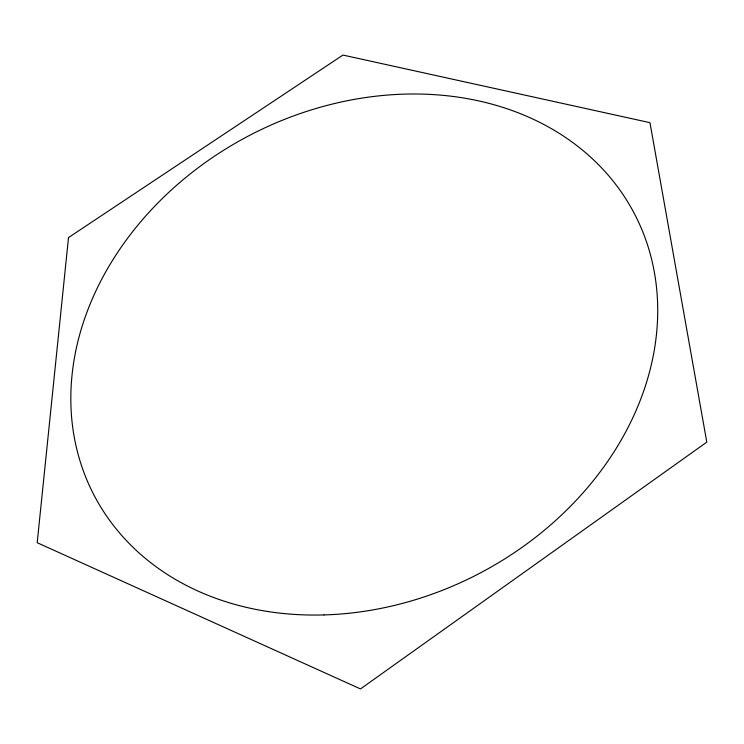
<?xml version="1.0" encoding="UTF-8"?>
<svg xmlns="http://www.w3.org/2000/svg" width="744" height="744" viewBox="0 0 744 744"><rect width="100%" height="100%" fill="white"/><g stroke="black" fill="none" stroke-linecap="round" stroke-linejoin="round"><path stroke-width="1.12" d="M68.504 237.578L37.2 542.711L360.477 688.935L706.8 442.141L649.968 122.667L342.956 55.065L68.504 237.578M323.966 614.925A304.649 247.343 -27.4 0 0 636.148 217.09A304.649 247.343 -27.4 0 0 132.702 231.561A304.649 247.343 -27.4 0 0 323.966 614.925"/></g></svg>
